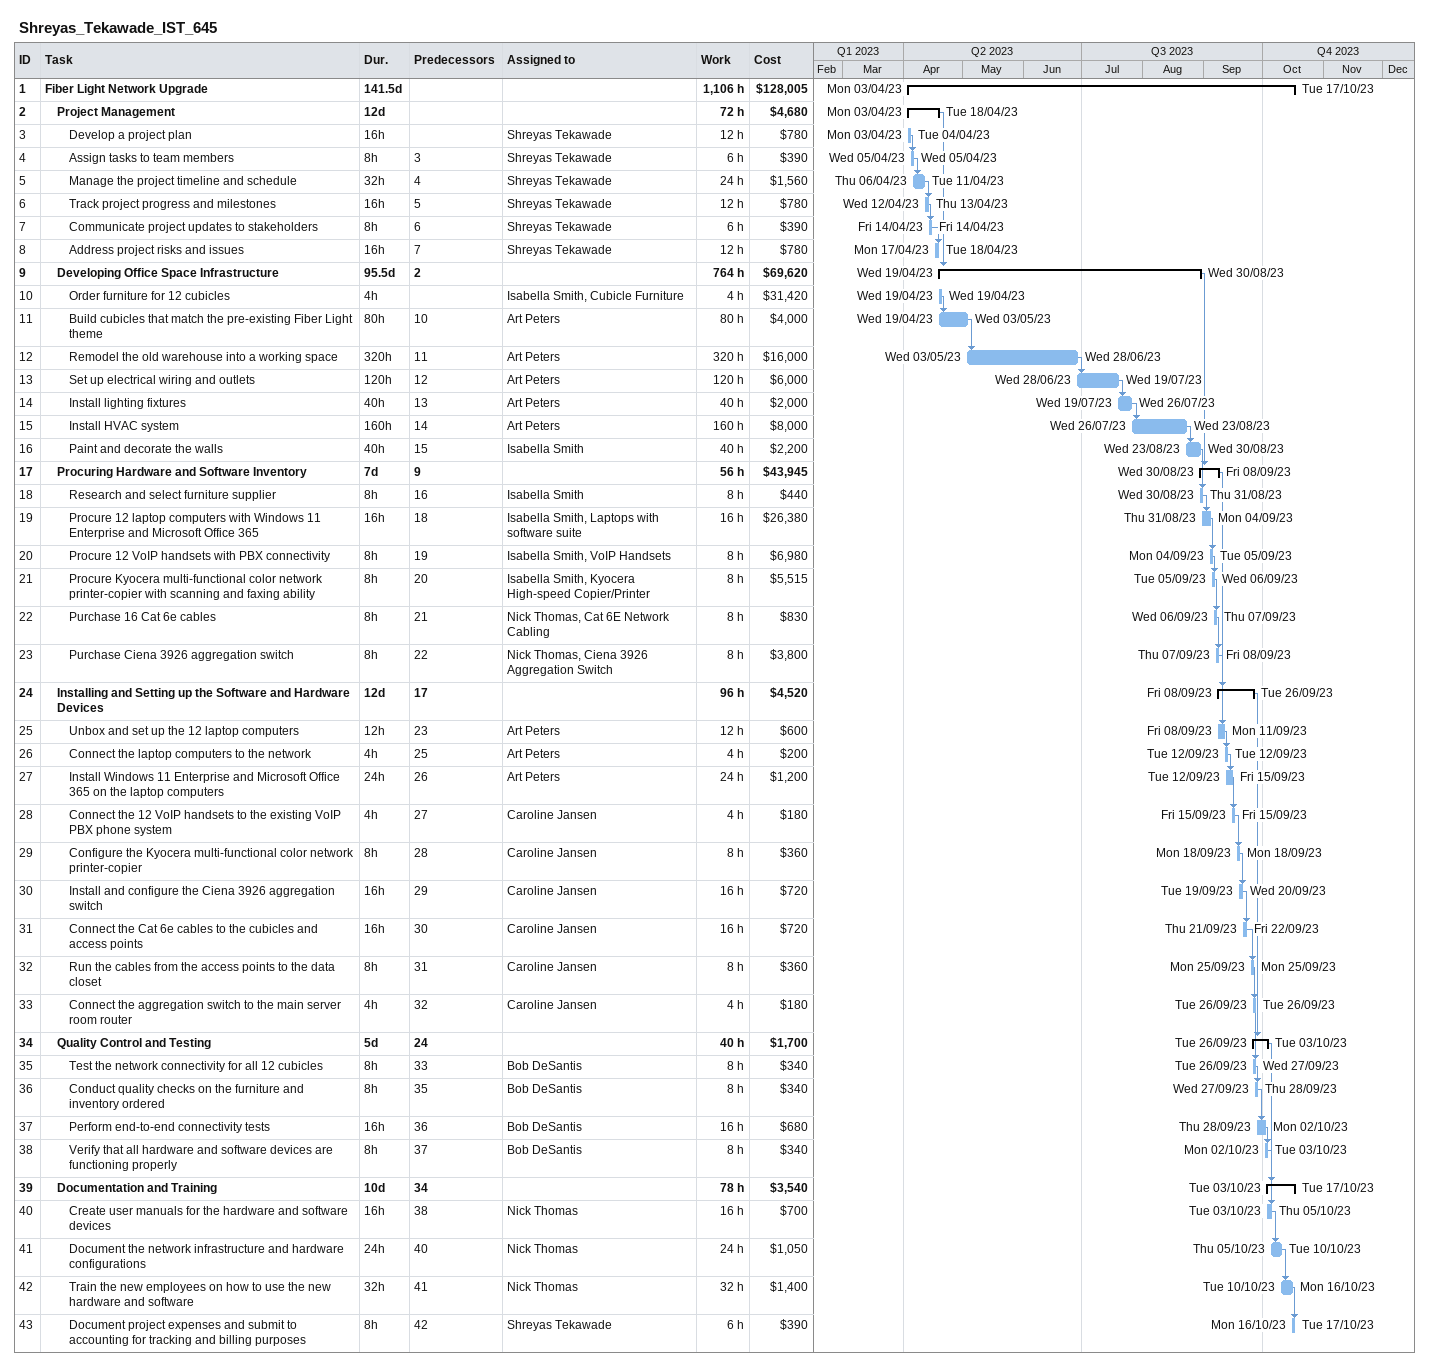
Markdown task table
Shreyas_Tekawade_IST_645

| ID | Level | Task | Duration | Start | Finish | Predecessors | Resources | Work (h) | Cost ($) |
|---|---|---|---|---|---|---|---|---|---|
| 1 | 1 | **Fiber Light Network Upgrade** | 141.5d | 2023-04-03 | 2023-10-17 |  |  | 1106 | 128005 |
| 2 | 2 | **Project Management** | 12d | 2023-04-03 | 2023-04-18 |  |  | 72 | 4680 |
| 3 | 3 | Develop a project plan | 16h | 2023-04-03 | 2023-04-04 |  | Shreyas Tekawade | 12 | 780 |
| 4 | 3 | Assign tasks to team members | 8h | 2023-04-05 | 2023-04-05 | 3 | Shreyas Tekawade | 6 | 390 |
| 5 | 3 | Manage the project timeline and schedule | 32h | 2023-04-06 | 2023-04-11 | 4 | Shreyas Tekawade | 24 | 1560 |
| 6 | 3 | Track project progress and milestones | 16h | 2023-04-12 | 2023-04-13 | 5 | Shreyas Tekawade | 12 | 780 |
| 7 | 3 | Communicate project updates to stakeholders | 8h | 2023-04-14 | 2023-04-14 | 6 | Shreyas Tekawade | 6 | 390 |
| 8 | 3 | Address project risks and issues | 16h | 2023-04-17 | 2023-04-18 | 7 | Shreyas Tekawade | 12 | 780 |
| 9 | 2 | **Developing Office Space Infrastructure** | 95.5d | 2023-04-19 | 2023-08-30 | 2 |  | 764 | 69620 |
| 10 | 3 | Order furniture for 12 cubicles | 4h | 2023-04-19 | 2023-04-19 |  | Isabella Smith, Cubicle Furniture | 4 | 31420 |
| 11 | 3 | Build cubicles that match the pre-existing Fiber Light theme | 80h | 2023-04-19 | 2023-05-03 | 10 | Art Peters | 80 | 4000 |
| 12 | 3 | Remodel the old warehouse into a working space | 320h | 2023-05-03 | 2023-06-28 | 11 | Art Peters | 320 | 16000 |
| 13 | 3 | Set up electrical wiring and outlets | 120h | 2023-06-28 | 2023-07-19 | 12 | Art Peters | 120 | 6000 |
| 14 | 3 | Install lighting fixtures | 40h | 2023-07-19 | 2023-07-26 | 13 | Art Peters | 40 | 2000 |
| 15 | 3 | Install HVAC system | 160h | 2023-07-26 | 2023-08-23 | 14 | Art Peters | 160 | 8000 |
| 16 | 3 | Paint and decorate the walls | 40h | 2023-08-23 | 2023-08-30 | 15 | Isabella Smith | 40 | 2200 |
| 17 | 2 | **Procuring Hardware and Software Inventory** | 7d | 2023-08-30 | 2023-09-08 | 9 |  | 56 | 43945 |
| 18 | 3 | Research and select furniture supplier | 8h | 2023-08-30 | 2023-08-31 | 16 | Isabella Smith | 8 | 440 |
| 19 | 3 | Procure 12 laptop computers with Windows 11 Enterprise and Microsoft Office 365 | 16h | 2023-08-31 | 2023-09-04 | 18 | Isabella Smith, Laptops with software suite | 16 | 26380 |
| 20 | 3 | Procure 12 VoIP handsets with PBX connectivity | 8h | 2023-09-04 | 2023-09-05 | 19 | Isabella Smith, VoIP Handsets | 8 | 6980 |
| 21 | 3 | Procure Kyocera multi-functional color network printer-copier with scanning and faxing ability | 8h | 2023-09-05 | 2023-09-06 | 20 | Isabella Smith, Kyocera High-speed Copier/Printer | 8 | 5515 |
| 22 | 3 | Purchase 16 Cat 6e cables | 8h | 2023-09-06 | 2023-09-07 | 21 | Nick Thomas, Cat 6E Network Cabling | 8 | 830 |
| 23 | 3 | Purchase Ciena 3926 aggregation switch | 8h | 2023-09-07 | 2023-09-08 | 22 | Nick Thomas, Ciena 3926 Aggregation Switch | 8 | 3800 |
| 24 | 2 | **Installing and Setting up the Software and Hardware Devices** | 12d | 2023-09-08 | 2023-09-26 | 17 |  | 96 | 4520 |
| 25 | 3 | Unbox and set up the 12 laptop computers | 12h | 2023-09-08 | 2023-09-11 | 23 | Art Peters | 12 | 600 |
| 26 | 3 | Connect the laptop computers to the network | 4h | 2023-09-12 | 2023-09-12 | 25 | Art Peters | 4 | 200 |
| 27 | 3 | Install Windows 11 Enterprise and Microsoft Office 365 on the laptop computers | 24h | 2023-09-12 | 2023-09-15 | 26 | Art Peters | 24 | 1200 |
| 28 | 3 | Connect the 12 VoIP handsets to the existing VoIP PBX phone system | 4h | 2023-09-15 | 2023-09-15 | 27 | Caroline Jansen | 4 | 180 |
| 29 | 3 | Configure the Kyocera multi-functional color network printer-copier | 8h | 2023-09-18 | 2023-09-18 | 28 | Caroline Jansen | 8 | 360 |
| 30 | 3 | Install and configure the Ciena 3926 aggregation switch | 16h | 2023-09-19 | 2023-09-20 | 29 | Caroline Jansen | 16 | 720 |
| 31 | 3 | Connect the Cat 6e cables to the cubicles and access points | 16h | 2023-09-21 | 2023-09-22 | 30 | Caroline Jansen | 16 | 720 |
| 32 | 3 | Run the cables from the access points to the data closet | 8h | 2023-09-25 | 2023-09-25 | 31 | Caroline Jansen | 8 | 360 |
| 33 | 3 | Connect the aggregation switch to the main server room router | 4h | 2023-09-26 | 2023-09-26 | 32 | Caroline Jansen | 4 | 180 |
| 34 | 2 | **Quality Control and Testing** | 5d | 2023-09-26 | 2023-10-03 | 24 |  | 40 | 1700 |
| 35 | 3 | Test the network connectivity for all 12 cubicles | 8h | 2023-09-26 | 2023-09-27 | 33 | Bob DeSantis | 8 | 340 |
| 36 | 3 | Conduct quality checks on the furniture and inventory ordered | 8h | 2023-09-27 | 2023-09-28 | 35 | Bob DeSantis | 8 | 340 |
| 37 | 3 | Perform end-to-end connectivity tests | 16h | 2023-09-28 | 2023-10-02 | 36 | Bob DeSantis | 16 | 680 |
| 38 | 3 | Verify that all hardware and software devices are functioning properly | 8h | 2023-10-02 | 2023-10-03 | 37 | Bob DeSantis | 8 | 340 |
| 39 | 2 | **Documentation and Training** | 10d | 2023-10-03 | 2023-10-17 | 34 |  | 78 | 3540 |
| 40 | 3 | Create user manuals for the hardware and software devices | 16h | 2023-10-03 | 2023-10-05 | 38 | Nick Thomas | 16 | 700 |
| 41 | 3 | Document the network infrastructure and hardware configurations | 24h | 2023-10-05 | 2023-10-10 | 40 | Nick Thomas | 24 | 1050 |
| 42 | 3 | Train the new employees on how to use the new hardware and software | 32h | 2023-10-10 | 2023-10-16 | 41 | Nick Thomas | 32 | 1400 |
| 43 | 3 | Document project expenses and submit to accounting for tracking and billing purposes | 8h | 2023-10-16 | 2023-10-17 | 42 | Shreyas Tekawade | 6 | 390 |
